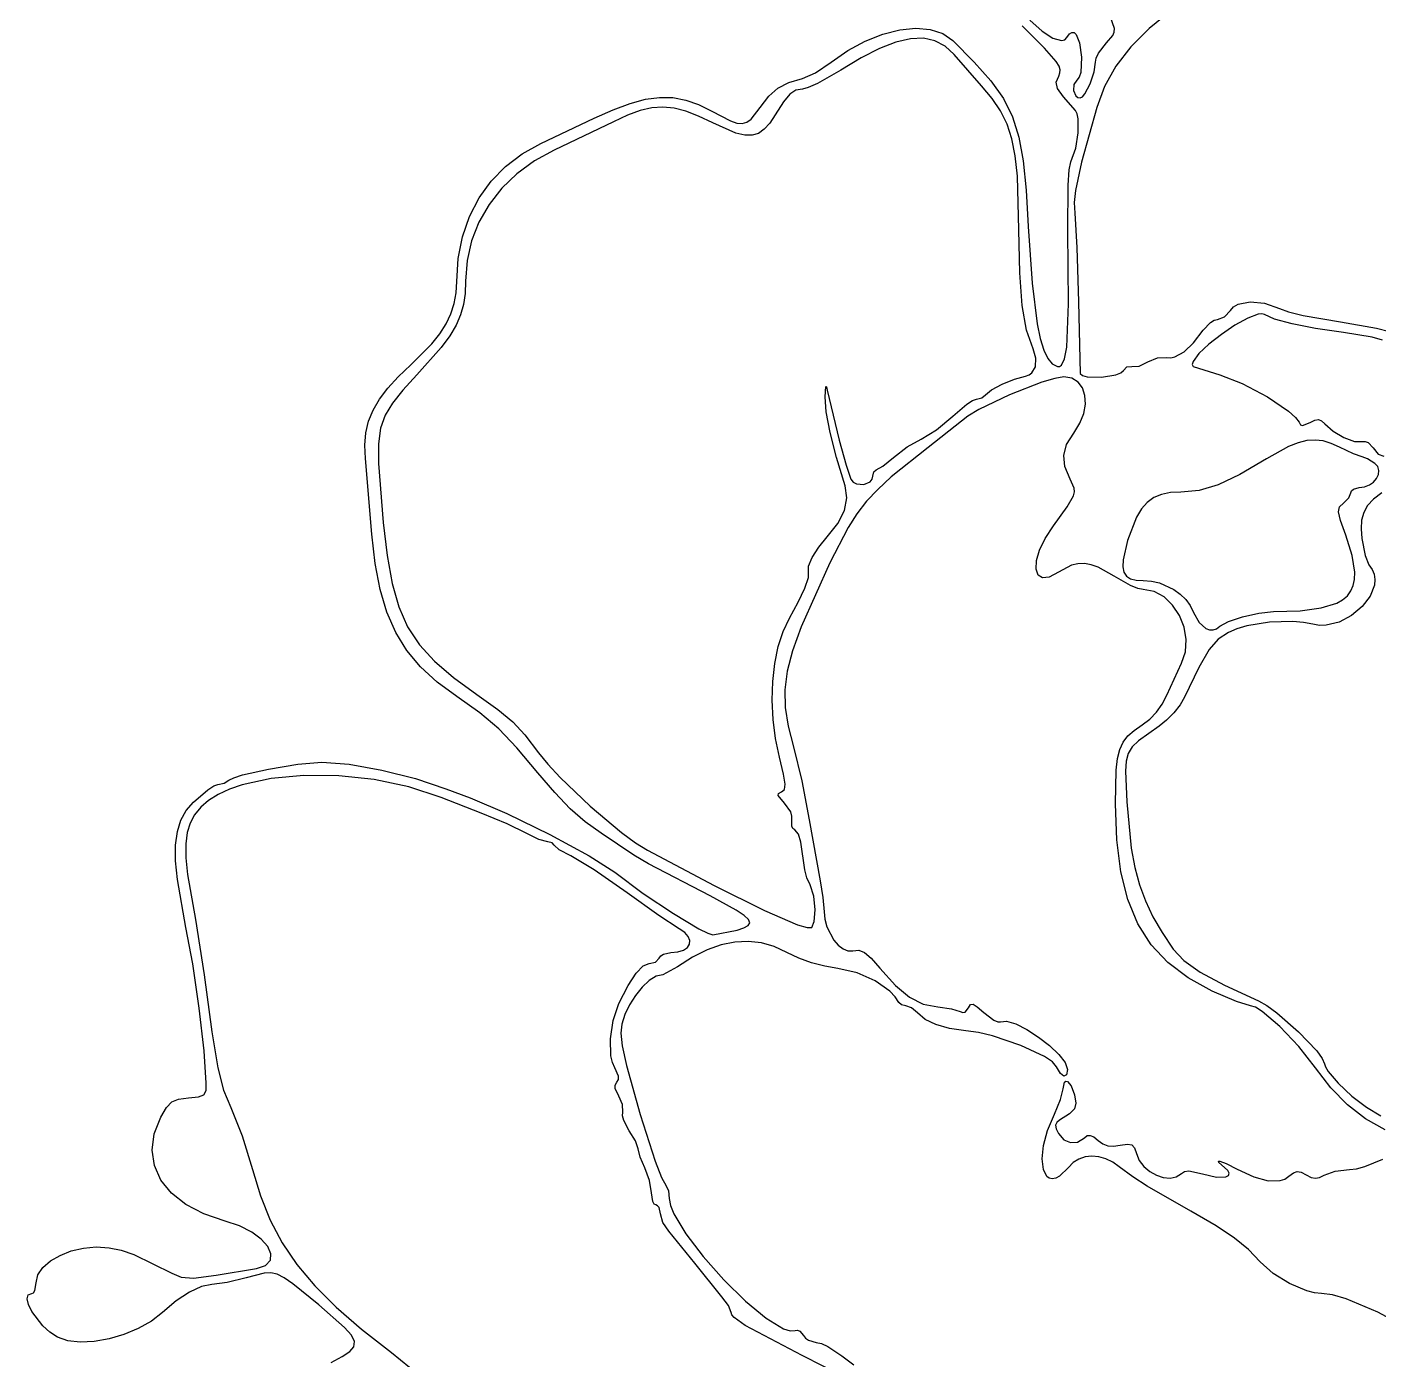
# Model space of a CAD drawing. Extents: x 56 to 1033, y 17 to 979.
# Drawn here: x 93.8 to 273.7, y 612.2 to 789.6 of the extents above; entities that cross this region are included whole.
import ezdxf

# ---------------------------------------------------------------- set-up
doc = ezdxf.new("R2010")
doc.units = 0

msp = doc.modelspace()

# ---------------------------------------------------------------- linework, layer by layer
at = {"layer": 'Layer 1'}
for p, q in [((245.938245, 791.612004), (243.1152, 789.377724)), ((227.252096, 790.491884), (228.881632, 789.022774)), ((238.486472, 789.38453), (237.989099, 790.901079)), ((205.33938, 787.701789), (207.658272, 788.618361)), ((207.658272, 788.618361), (209.91964, 789.190333)), ((211.364363, 788.007879), (209.42226, 787.560017)), ((209.91964, 789.190333), (212.0543, 789.405318)), ((213.090343, 788.065307), (211.364363, 788.007879)), ((212.0543, 789.405318), (213.993065, 789.250932)), ((214.618868, 787.734874), (213.090343, 788.065307)), ((213.993065, 789.250932), (215.66675, 788.714791)), ((215.66675, 788.714791), (217.00617, 787.78451)), ((229.182029, 786.77207), (226.23309, 789.72513)), ((228.881632, 789.022774), (230.323316, 788.073169)), ((230.323316, 788.073169), (231.462918, 787.757655)), ((231.883742, 787.873491), (232.18621, 788.19082)), ((232.18621, 788.19082), (232.511214, 788.645117)), ((232.511214, 788.645117), (232.827101, 788.854895)), ((232.827101, 788.854895), (233.126529, 788.830212)), ((233.126529, 788.830212), (233.40216, 788.581121)), ((233.40216, 788.581121), (233.852667, 787.449941)), ((237.42229, 787.47238), (238.275505, 788.431591)), ((238.275505, 788.431591), (238.465401, 788.873227)), ((238.465401, 788.873227), (238.486472, 789.38453)), ((243.1152, 789.377724), (240.69018, 786.951278)), ((200.80577, 784.88438), (203.032151, 786.453)), ((203.032151, 786.453), (205.33938, 787.701789)), ((207.245366, 786.719149), (204.815012, 785.482704)), ((209.42226, 787.560017), (207.245366, 786.719149)), ((215.968608, 787.019151), (214.618868, 787.734874)), ((217.15823, 785.92071), (215.968608, 787.019151)), ((217.00617, 787.78451), (219.841894, 784.91074)), ((230.756886, 784.972744), (229.182029, 786.77207)), ((231.462918, 787.757655), (231.883742, 787.873491)), ((233.852667, 787.449941), (234.1199, 785.5418)), ((236.359979, 786.085511), (237.42229, 787.47238)), ((240.69018, 786.951278), (238.700378, 784.365696)), ((198.729439, 783.48941), (200.80577, 784.88438)), ((204.815012, 785.482704), (202.11253, 783.84811)), ((220.829, 781.75223), (217.15823, 785.92071)), ((219.841894, 784.91074), (222.051783, 782.403415)), ((231.130381, 784.366173), (230.756886, 784.972744)), ((234.1199, 785.5418), (234.046142, 783.523085)), ((235.78732, 783.585442), (235.9633, 784.90859)), ((235.9633, 784.90859), (236.054508, 785.428743)), ((236.054508, 785.428743), (236.359979, 786.085511)), ((195.174883, 782.196667), (196.97674, 782.71817)), ((196.97674, 782.71817), (198.729439, 783.48941)), ((202.11253, 783.84811), (198.977946, 782.051412)), ((230.756771, 782.21657), (231.08159, 783.04896)), ((231.08159, 783.04896), (231.252194, 783.460104)), ((231.28197, 783.880568), (231.130381, 784.366173)), ((231.252194, 783.460104), (231.28197, 783.880568)), ((233.828106, 782.885723), (233.49189, 782.50859)), ((234.046142, 783.523085), (233.828106, 782.885723)), ((235.249061, 782.005596), (235.78732, 783.585442)), ((238.700378, 784.365696), (237.182987, 781.65401)), ((192.490054, 780.357934), (193.723535, 781.440202)), ((193.723535, 781.440202), (195.174883, 782.196667)), ((196.089542, 781.167162), (195.295817, 780.655664)), ((196.9813, 781.3041), (196.089542, 781.167162)), ((197.753196, 781.504842), (196.9813, 781.3041)), ((198.977946, 782.051412), (197.753196, 781.504842)), ((222.230574, 780.066583), (220.829, 781.75223)), ((222.051783, 782.403415), (223.722824, 780.04804)), ((230.910232, 781.4011), (230.756771, 782.21657)), ((231.704753, 780.26796), (230.910232, 781.4011)), ((233.079153, 781.918411), (233.056394, 781.123791)), ((233.056394, 781.123791), (233.365748, 780.42605)), ((233.49189, 782.50859), (233.079153, 781.918411)), ((234.564434, 780.681727), (235.249061, 782.005596)), ((237.182987, 781.65401), (236.1752, 778.84925)), ((171.799872, 778.569069), (174.061028, 779.412837)), ((174.061028, 779.412837), (176.101739, 779.959843)), ((176.101739, 779.959843), (177.977522, 780.213395)), ((177.977522, 780.213395), (179.743897, 780.1768)), ((179.743897, 780.1768), (181.45638, 779.853365)), ((181.45638, 779.853365), (183.170492, 779.246399)), ((183.170492, 779.246399), (184.94175, 778.35921)), ((191.3418, 778.85902), (192.490054, 780.357934)), ((194.43918, 779.618579), (193.35868, 777.90488)), ((195.295817, 780.655664), (194.43918, 779.618579)), ((223.34923, 778.407355), (222.230574, 780.066583)), ((223.722824, 780.04804), (224.942005, 777.63012)), ((233.30311, 778.48256), (231.704753, 780.26796)), ((233.365748, 780.42605), (233.626885, 780.207673)), ((233.626885, 780.207673), (233.94935, 780.12651)), ((233.94935, 780.12651), (234.234705, 780.275995)), ((234.234705, 780.275995), (234.564434, 780.681727)), ((162.1714, 774.05706), (169.26275, 777.42523)), ((169.26275, 777.42523), (171.799872, 778.569069)), ((173.716042, 777.830742), (171.82268, 776.96903)), ((175.399424, 778.442058), (173.716042, 777.830742)), ((176.94396, 778.802077), (175.399424, 778.442058)), ((178.420786, 778.909896), (176.94396, 778.802077)), ((179.901036, 778.764616), (178.420786, 778.909896)), ((181.455845, 778.365334), (179.901036, 778.764616)), ((183.156348, 777.711149), (181.455845, 778.365334)), ((185.07368, 776.80116), (183.156348, 777.711149)), ((184.94175, 778.35921), (187.387464, 777.094207)), ((189.585323, 776.901854), (190.146332, 777.309667)), ((190.146332, 777.309667), (191.3418, 778.85902)), ((193.35868, 777.90488), (192.627103, 776.786025)), ((224.214709, 776.659552), (223.34923, 778.407355)), ((224.942005, 777.63012), (225.796313, 774.935162)), ((233.54798, 778.025315), (233.30311, 778.48256)), ((233.69149, 777.336217), (233.54798, 778.025315)), ((233.694895, 775.498713), (233.69149, 777.336217)), ((236.1752, 778.84925), (234.13475, 771.58433)), ((171.82268, 776.96903), (163.9382, 773.19165)), ((188.139122, 775.458573), (185.07368, 776.80116)), ((187.387464, 777.094207), (188.261034, 776.79843)), ((189.305053, 775.176157), (188.139122, 775.458573)), ((188.261034, 776.79843), (188.975272, 776.732877)), ((188.975272, 776.732877), (189.585323, 776.901854)), ((191.13982, 775.420582), (190.28952, 775.161392)), ((191.903248, 775.960026), (191.13982, 775.420582)), ((192.627103, 776.786025), (191.903248, 775.960026)), ((224.856751, 774.70818), (224.214709, 776.659552)), ((233.354252, 773.442557), (233.694895, 775.498713)), ((159.66761, 772.696896), (162.1714, 774.05706)), ((190.28952, 775.161392), (189.305053, 775.176157)), ((225.305097, 772.438246), (224.856751, 774.70818)), ((225.796313, 774.935162), (226.372734, 771.74867)), ((157.45246, 771.025738), (159.66761, 772.696896)), ((163.9382, 773.19165), (161.3142, 771.753045)), ((225.589487, 769.734755), (225.305097, 772.438246)), ((232.71049, 771.64026), (233.354252, 773.442557)), ((155.539572, 769.065915), (157.45246, 771.025738)), ((158.985516, 770.052563), (156.96896, 768.115105)), ((161.3142, 771.753045), (158.985516, 770.052563)), ((226.372734, 771.74867), (226.758258, 767.856151)), ((232.350012, 768.510209), (232.49773, 770.576293)), ((232.49773, 770.576293), (232.71049, 771.64026)), ((234.13475, 771.58433), (233.298979, 767.834356)), ((153.942567, 766.839753), (155.539572, 769.065915)), ((225.78536, 762.56713), (225.589487, 769.734755)), ((232.30083, 762.50951), (232.350012, 768.510209)), ((152.675067, 764.369579), (153.942567, 766.839753)), ((156.96896, 768.115105), (155.281348, 765.96557)), ((226.758258, 767.856151), (227.03987, 763.04311)), ((233.298979, 767.834356), (233.160577, 766.22207)), ((155.281348, 765.96557), (153.939491, 763.628857)), ((233.160577, 766.22207), (233.21191, 764.80988)), ((233.21191, 764.80988), (233.47708, 760.255557)), ((151.750691, 761.67772), (152.675067, 764.369579)), ((153.939491, 763.628857), (152.960205, 761.129867)), ((227.03987, 763.04311), (227.534502, 755.487341)), ((151.183062, 758.786505), (151.750691, 761.67772)), ((152.960205, 761.129867), (152.360304, 758.493498)), ((225.892404, 756.887964), (225.78536, 762.56713)), ((232.40291, 752.735427), (232.30083, 762.50951)), ((233.47708, 760.255557), (233.69554, 753.02828)), ((150.9858, 755.71826), (151.183062, 758.786505)), ((152.360304, 758.493498), (152.1566, 755.74465)), ((150.899603, 754.225532), (150.9858, 755.71826)), ((152.1566, 755.74465), (152.093777, 754.135648)), ((226.223032, 752.518262), (225.892404, 756.887964)), ((150.641192, 752.802114), (150.899603, 754.225532)), ((152.093777, 754.135648), (151.883448, 752.667667)), ((227.534502, 755.487341), (228.203105, 750.082085)), ((150.199784, 751.428445), (150.641192, 752.802114)), ((151.883448, 752.667667), (151.492825, 751.277546)), ((226.805057, 749.22447), (226.223032, 752.518262)), ((232.147229, 746.995926), (232.40291, 752.735427)), ((233.69554, 753.02828), (233.95962, 743.4557)), ((253.93057, 751.85012), (254.363424, 752.332637)), ((254.363424, 752.332637), (254.961892, 752.688477)), ((254.961892, 752.688477), (256.543129, 753.015771)), ((256.543129, 753.015771), (258.449196, 752.823303)), ((258.449196, 752.823303), (260.45501, 752.10237)), ((260.45501, 752.10237), (261.669683, 751.67799)), ((149.5646, 750.084963), (150.199784, 751.428445)), ((151.492825, 751.277546), (150.889117, 749.902125)), ((250.30975, 749.22568), (251.263574, 750.247114)), ((251.263574, 750.247114), (251.775188, 750.557839)), ((251.775188, 750.557839), (252.22609, 750.67196)), ((252.22609, 750.67196), (253.126379, 751.018044)), ((253.126379, 751.018044), (253.93057, 751.85012)), ((256.23785, 750.83009), (254.541646, 749.885241)), ((257.624079, 751.358409), (256.23785, 750.83009)), ((258.133583, 751.417439), (257.624079, 751.358409)), ((258.48475, 751.31362), (258.133583, 751.417439)), ((259.821903, 750.713385), (258.48475, 751.31362)), ((262.138385, 750.089222), (259.821903, 750.713385)), ((261.669683, 751.67799), (263.604904, 751.207014)), ((263.604904, 751.207014), (268.57168, 750.35464)), ((268.57168, 750.35464), (273.36095, 749.514847)), ((147.669781, 747.410309), (148.724859, 748.752105)), ((148.724859, 748.752105), (149.5646, 750.084963)), ((150.039537, 748.478245), (148.911293, 746.942746)), ((150.889117, 749.902125), (150.039537, 748.478245)), ((227.66629, 746.77303), (226.805057, 749.22447)), ((228.203105, 750.082085), (228.615695, 748.11111)), ((249.035641, 747.542002), (250.30975, 749.22568)), ((252.75105, 748.680437), (251.081645, 747.372257)), ((254.541646, 749.885241), (252.75105, 748.680437)), ((265.257, 749.481302), (262.138385, 750.089222)), ((269.00055, 748.92979), (265.257, 749.481302)), ((272.807089, 748.306102), (269.00055, 748.92979)), ((273.36095, 749.514847), (275.104052, 749.05749)), ((144.87049, 744.62166), (147.669781, 747.410309)), ((148.911293, 746.942746), (145.68766, 743.28425)), ((228.059055, 745.496247), (227.66629, 746.77303)), ((228.615695, 748.11111), (229.087437, 746.588016)), ((231.859187, 745.416108), (232.147229, 746.995926)), ((247.762334, 746.345696), (249.035641, 747.542002)), ((251.081645, 747.372257), (249.749013, 746.117276)), ((274.174113, 747.910827), (272.807089, 748.306102)), ((228.00068, 744.379042), (228.059055, 745.496247)), ((229.087437, 746.588016), (229.623552, 745.482888)), ((229.623552, 745.482888), (230.22926, 744.76581)), ((231.450455, 744.577293), (231.859187, 745.416108)), ((241.790642, 744.448372), (242.95571, 745.00719)), ((242.95571, 745.00719), (244.242795, 745.566921)), ((244.242795, 745.566921), (245.49241, 745.62047)), ((245.49241, 745.62047), (246.003876, 745.577317)), ((246.003876, 745.577317), (246.5584, 745.68808)), ((246.5584, 745.68808), (247.762334, 746.345696)), ((248.968737, 745.072071), (248.853102, 744.677065)), ((249.749013, 746.117276), (248.968737, 745.072071)), ((141.791637, 741.535079), (143.181356, 743.041012)), ((143.181356, 743.041012), (144.87049, 744.62166)), ((145.68766, 743.28425), (143.812632, 741.254419)), ((225.21486, 742.723313), (226.6686, 743.12786)), ((226.6686, 743.12786), (227.142748, 743.278339)), ((227.142748, 743.278339), (227.525688, 743.54754)), ((227.525688, 743.54754), (228.00068, 744.379042)), ((230.22926, 744.76581), (230.910618, 744.390265)), ((231.78411, 743.01447), (230.575875, 742.824673)), ((230.910618, 744.390265), (231.197576, 744.407881)), ((231.197576, 744.407881), (231.450455, 744.577293)), ((232.850616, 742.833563), (231.78411, 743.01447)), ((233.95962, 743.4557), (234.236114, 743.191728)), ((234.236114, 743.191728), (234.873206, 743.034151)), ((234.873206, 743.034151), (236.760166, 743.005139)), ((236.760166, 743.005139), (238.682453, 743.302569)), ((238.682453, 743.302569), (239.363704, 743.553047)), ((239.363704, 743.553047), (239.70202, 743.86035)), ((239.70202, 743.86035), (240.168609, 744.367091)), ((240.168609, 744.367091), (240.83439, 744.39687)), ((240.83439, 744.39687), (241.790642, 744.448372)), ((248.853102, 744.677065), (248.9564, 744.39322)), ((248.9564, 744.39322), (252.5393, 743.29786)), ((252.5393, 743.29786), (255.518376, 742.148554)), ((140.684869, 740.069991), (141.791637, 741.535079)), ((143.812632, 741.254419), (142.412866, 739.540588)), ((199.98634, 740.36297), (200.087325, 741.726886)), ((200.087325, 741.726886), (200.177022, 741.720315)), ((200.177022, 741.720315), (200.28998, 741.24662)), ((200.28998, 741.24662), (201.858601, 734.602279)), ((221.36388, 740.64173), (222.144988, 741.28458)), ((222.144988, 741.28458), (223.567819, 742.043664)), ((223.567819, 742.043664), (225.21486, 742.723313)), ((228.838174, 742.31106), (224.54867, 740.647041)), ((230.575875, 742.824673), (228.838174, 742.31106)), ((233.678094, 742.327506), (232.850616, 742.833563)), ((234.256955, 741.5513), (233.678094, 742.327506)), ((234.577614, 740.559942), (234.256955, 741.5513)), ((255.518376, 742.148554), (258.858445, 740.359209)), ((139.84459, 738.611877), (140.684869, 740.069991)), ((142.412866, 739.540588), (141.438373, 737.924529)), ((200.148332, 738.36364), (199.98634, 740.36297)), ((218.849434, 739.402586), (219.618526, 739.889566)), ((219.618526, 739.889566), (220.13771, 740.06842)), ((220.13771, 740.06842), (220.857531, 740.236837)), ((224.54867, 740.647041), (220.464186, 738.691732)), ((220.857531, 740.236837), (221.36388, 740.64173)), ((234.630483, 739.408433), (234.577614, 740.559942)), ((258.858445, 740.359209), (261.670717, 738.462341)), ((139.254336, 737.126868), (139.84459, 738.611877)), ((141.438373, 737.924529), (140.839165, 736.18801)), ((200.673866, 735.623236), (200.148332, 738.36364)), ((214.804947, 735.971207), (216.97642, 737.80175)), ((216.97642, 737.80175), (218.849434, 739.402586)), ((218.98276, 737.814005), (218.13331, 737.11445)), ((220.464186, 738.691732), (218.98276, 737.814005)), ((233.894503, 736.844953), (234.405975, 738.15177)), ((234.405975, 738.15177), (234.630483, 739.408433)), ((261.670717, 738.462341), (262.601181, 737.639999)), ((262.601181, 737.639999), (263.0664, 736.99047)), ((138.897646, 735.581093), (139.254336, 737.126868)), ((140.839165, 736.18801), (140.565255, 734.112803)), ((212.79918, 734.7531), (214.804947, 735.971207)), ((218.13331, 737.11445), (213.71518, 733.61716)), ((233.08648, 735.54298), (233.894503, 736.844953)), ((263.0664, 736.99047), (263.253721, 736.654669)), ((263.253721, 736.654669), (263.527983, 736.536827)), ((263.527983, 736.536827), (264.54287, 736.94927)), ((264.54287, 736.94927), (265.175115, 737.265669)), ((265.175115, 737.265669), (265.657573, 737.345184)), ((265.657573, 737.345184), (266.069818, 737.180211)), ((266.069818, 737.180211), (266.49143, 736.76315)), ((266.49143, 736.76315), (267.603362, 735.785494)), ((138.758054, 733.94068), (138.897646, 735.581093)), ((140.565255, 734.112803), (140.566654, 731.480677)), ((201.529245, 732.289974), (200.673866, 735.623236)), ((201.858601, 734.602279), (202.798211, 731.257448)), ((210.930754, 733.712062), (212.79918, 734.7531)), ((232.142243, 734.00803), (233.08648, 735.54298)), ((262.942766, 734.261061), (261.681306, 733.768116)), ((264.109046, 734.543722), (262.942766, 734.261061)), ((265.212276, 734.6212), (264.109046, 734.543722)), ((266.284586, 734.498593), (265.212276, 734.6212)), ((267.358107, 734.181), (266.284586, 734.498593)), ((268.46497, 733.67352), (267.358107, 734.181)), ((267.603362, 735.785494), (269.048681, 734.953015)), ((269.048681, 734.953015), (270.464692, 734.436684)), ((270.464692, 734.436684), (271.4887, 734.40747)), ((271.4887, 734.40747), (271.856689, 734.438882)), ((271.856689, 734.438882), (272.250686, 734.290909)), ((272.250686, 734.290909), (272.92895, 733.56648)), ((138.8191, 732.17176), (138.758054, 733.94068)), ((202.68077, 728.51207), (201.529245, 732.289974)), ((207.668354, 731.131935), (209.08953, 732.30717)), ((213.71518, 733.61716), (208.797117, 729.708452)), ((209.08953, 732.30717), (210.930754, 733.712062)), ((231.752876, 732.576194), (232.142243, 734.00803)), ((231.906151, 731.096768), (231.752876, 732.576194)), ((261.681306, 733.768116), (258.74432, 732.13098)), ((270.326816, 732.773927), (268.46497, 733.67352)), ((271.44527, 732.38999), (270.326816, 732.773927)), ((272.193441, 732.126595), (271.44527, 732.38999)), ((272.92895, 733.56648), (273.590127, 732.750566)), ((273.590127, 732.750566), (274.362257, 732.45511)), ((139.67605, 722.10196), (138.8191, 732.17176)), ((140.566654, 731.480677), (141.19543, 723.67275)), ((202.798211, 731.257448), (203.44184, 729.39922)), ((206.486497, 730.40375), (206.80985, 730.64313)), ((206.80985, 730.64313), (207.668354, 731.131935)), ((232.58984, 729.41905), (231.906151, 731.096768)), ((258.74432, 732.13098), (255.202846, 730.022018)), ((273.16503, 731.51736), (272.193441, 732.126595)), ((273.545806, 731.084664), (273.16503, 731.51736)), ((273.690798, 730.580756), (273.545806, 731.084664)), ((273.625901, 730.045368), (273.690798, 730.580756)), ((203.44184, 729.39922), (203.747379, 729.028418)), ((203.747379, 729.028418), (204.16177, 728.792475)), ((204.16177, 728.792475), (205.132684, 728.697977)), ((205.132684, 728.697977), (205.985725, 729.061352)), ((205.985725, 729.061352), (206.252777, 729.397748)), ((206.252777, 729.397748), (206.35204, 729.82822)), ((206.35204, 729.82822), (206.486497, 730.40375)), ((208.797117, 729.708452), (206.997879, 728.063118)), ((233.118865, 728.236692), (232.58984, 729.41905)), ((252.31299, 728.655444), (249.783824, 727.91832)), ((255.202846, 730.022018), (252.31299, 728.655444)), ((271.785338, 728.38362), (272.430834, 728.647624)), ((272.430834, 728.647624), (272.970024, 729.039071)), ((272.970024, 729.039071), (273.377011, 729.518229)), ((273.377011, 729.518229), (273.625901, 730.045368)), ((202.57786, 725.265987), (202.9061, 726.927732)), ((202.9061, 726.927732), (202.68077, 728.51207)), ((206.997879, 728.063118), (205.506235, 726.468677)), ((232.228377, 725.725494), (233.067525, 727.200499)), ((233.067525, 727.200499), (233.178706, 727.736886)), ((233.178706, 727.736886), (233.118865, 728.236692)), ((243.742249, 726.96372), (242.861817, 726.331679)), ((244.762669, 727.386782), (243.742249, 726.96372)), ((245.948313, 727.6238), (244.762669, 727.386782)), ((247.32442, 727.69771), (245.948313, 727.6238)), ((249.783824, 727.91832), (247.32442, 727.69771)), ((268.98195, 726.21961), (269.681575, 726.928417)), ((269.681575, 726.928417), (269.97257, 727.61537)), ((269.97257, 727.61537), (270.05833, 727.876074)), ((270.05833, 727.876074), (270.291836, 728.089564)), ((270.291836, 728.089564), (271.05943, 728.28679)), ((271.05943, 728.28679), (271.785338, 728.38362)), ((274.075947, 727.604655), (272.983832, 726.753803)), ((201.699075, 723.535337), (202.57786, 725.265987)), ((205.506235, 726.468677), (204.222984, 724.808791)), ((230.39398, 723.2267), (232.228377, 725.725494)), ((242.096137, 725.467724), (241.41997, 724.348921)), ((242.861817, 726.331679), (242.096137, 725.467724)), ((268.335674, 725.071572), (268.471327, 725.732444)), ((268.596791, 723.92247), (268.335674, 725.071572)), ((268.471327, 725.732444), (268.98195, 726.21961)), ((272.19265, 725.892303), (271.671835, 724.978802)), ((272.983832, 726.753803), (272.19265, 725.892303)), ((141.19543, 723.67275), (141.705592, 719.258856)), ((200.27277, 721.74428), (201.699075, 723.535337)), ((204.222984, 724.808791), (203.048926, 722.96712)), ((229.287951, 721.540877), (230.39398, 723.2267)), ((241.41997, 724.348921), (240.23523, 721.25503)), ((269.27648, 721.97061), (268.596791, 723.92247)), ((271.390823, 723.971949), (271.31905, 722.830392)), ((271.671835, 724.978802), (271.390823, 723.971949)), ((140.126537, 718.184678), (139.67605, 722.10196)), ((199.153477, 720.3742), (200.27277, 721.74428)), ((203.048926, 722.96712), (200.63158, 718.27306)), ((228.536691, 719.967004), (229.287951, 721.540877)), ((270.128109, 719.247221), (269.27648, 721.97061)), ((271.31905, 722.830392), (271.42595, 721.51278)), ((271.42595, 721.51278), (271.861009, 719.268223)), ((198.294227, 719.000001), (199.153477, 720.3742)), ((228.13237, 718.579776), (228.536691, 719.967004)), ((240.23523, 721.25503), (239.643757, 718.701095)), ((140.786521, 714.740711), (140.126537, 718.184678)), ((141.705592, 719.258856), (142.368276, 715.557609)), ((200.63158, 718.27306), (196.815898, 709.782105)), ((197.808452, 717.835745), (198.294227, 719.000001)), ((197.80958, 717.09549), (197.808452, 717.835745)), ((228.067156, 717.453889), (228.13237, 718.579776)), ((232.768039, 717.970062), (231.04074, 717.05764)), ((233.625997, 718.166455), (232.768039, 717.970062)), ((234.500084, 718.188155), (233.625997, 718.166455)), ((235.405243, 718.034051), (234.500084, 718.188155)), ((236.356417, 717.703033), (235.405243, 718.034051)), ((239.643757, 718.701095), (239.609408, 717.774372)), ((270.475751, 717.025851), (270.128109, 719.247221)), ((271.861009, 719.268223), (272.36476, 718.00777)), ((272.36476, 718.00777), (272.819164, 717.411391)), ((197.292132, 714.906355), (197.781135, 716.328543)), ((197.781135, 716.328543), (197.80958, 717.09549)), ((228.333218, 716.664036), (228.067156, 717.453889)), ((228.922723, 716.284914), (228.333218, 716.664036)), ((229.827841, 716.391217), (228.922723, 716.284914)), ((231.04074, 717.05764), (229.827841, 716.391217)), ((238.45658, 716.50581), (236.356417, 717.703033)), ((240.655752, 715.25769), (238.45658, 716.50581)), ((239.609408, 717.774372), (239.758862, 717.056907)), ((239.758862, 717.056907), (240.099279, 716.530524)), ((240.099279, 716.530524), (240.637817, 716.177042)), ((240.637817, 716.177042), (241.381634, 715.978283)), ((270.278079, 715.262729), (270.447662, 716.089745)), ((270.447662, 716.089745), (270.475751, 717.025851)), ((272.819164, 717.411391), (273.082187, 716.756385)), ((273.082187, 716.756385), (273.168522, 716.058269)), ((273.168522, 716.058269), (273.092859, 715.332558)), ((141.688773, 711.707472), (140.786521, 714.740711)), ((142.368276, 715.557609), (143.256729, 712.434327)), ((196.426086, 713.032074), (197.292132, 714.906355)), ((241.624451, 714.878014), (240.655752, 715.25769)), ((241.381634, 715.978283), (242.33789, 715.91607)), ((242.33615, 714.73857), (241.624451, 714.878014)), ((243.792447, 714.474266), (242.33615, 714.73857)), ((242.33789, 715.91607), (243.427515, 715.83626)), ((243.427515, 715.83626), (244.482514, 715.604751)), ((245.112378, 713.74469), (243.792447, 714.474266)), ((244.482514, 715.604751), (246.413271, 714.73416)), ((246.413271, 714.73416), (247.251349, 714.118841)), ((269.49377, 713.914082), (269.961837, 714.539332)), ((269.961837, 714.539332), (270.278079, 715.262729)), ((273.092859, 715.332558), (272.514303, 713.860422)), ((143.256729, 712.434327), (144.4442, 709.754325)), ((195.26651, 710.90885), (196.426086, 713.032074)), ((246.246802, 712.644848), (245.112378, 713.74469)), ((247.146579, 711.269742), (246.246802, 712.644848)), ((247.251349, 714.118841), (247.97944, 713.399349)), ((247.97944, 713.399349), (248.578704, 712.587565)), ((248.578704, 712.587565), (249.0303, 711.69537)), ((265.999934, 712.285128), (268.081497, 712.936139)), ((268.081497, 712.936139), (268.868712, 713.381509)), ((268.868712, 713.381509), (269.49377, 713.914082)), ((271.464046, 712.464111), (270.059618, 711.267761)), ((272.514303, 713.860422), (271.464046, 712.464111)), ((142.866064, 709.022379), (141.688773, 711.707472)), ((194.425934, 709.165023), (195.26651, 710.90885)), ((247.762568, 709.71438), (247.146579, 711.269742)), ((249.0303, 711.69537), (249.779884, 710.351538)), ((253.65706, 710.493614), (255.54524, 711.121362)), ((255.54524, 711.121362), (257.703585, 711.595619)), ((257.703585, 711.595619), (259.66364, 711.78881)), ((259.66364, 711.78881), (263.207757, 711.917275)), ((263.207757, 711.917275), (265.999934, 712.285128)), ((270.059618, 711.267761), (268.418545, 710.395504)), ((144.351166, 706.622845), (142.866064, 709.022379)), ((144.4442, 709.754325), (146.003937, 707.38292)), ((193.76944, 707.146729), (194.425934, 709.165023)), ((196.815898, 709.782105), (195.649777, 706.589729)), ((248.04563, 708.073763), (247.762568, 709.71438)), ((249.779884, 710.351538), (250.678719, 709.557299)), ((250.678719, 709.557299), (251.151554, 709.383645)), ((251.151554, 709.383645), (251.622642, 709.368233)), ((251.622642, 709.368233), (252.07896, 709.518009)), ((252.07896, 709.518009), (252.50749, 709.83992)), ((253.66658, 709.01633), (252.308466, 708.13598)), ((252.50749, 709.83992), (252.5075, 709.83995)), ((252.5075, 709.83995), (253.65706, 710.493614)), ((254.797677, 709.498928), (253.66658, 709.01633)), ((256.13128, 709.895294), (254.797677, 709.498928)), ((259.156795, 710.404845), (256.13128, 709.895294)), ((262.244702, 710.496009), (259.156795, 710.404845)), ((263.656296, 710.369391), (262.244702, 710.496009)), ((264.89658, 710.11981), (263.656296, 710.369391)), ((265.770321, 709.966339), (264.89658, 710.11981)), ((266.658357, 709.971476), (265.770321, 709.966339)), ((268.418545, 710.395504), (266.658357, 709.971476)), ((146.003937, 707.38292), (148.009189, 705.185428)), ((193.301104, 704.91016), (193.76944, 707.146729)), ((247.946624, 706.442899), (248.04563, 708.073763)), ((252.308466, 708.13598), (251.124085, 706.763809)), ((146.17685, 704.446287), (144.351166, 706.622845)), ((195.649777, 706.589729), (194.929645, 703.854997)), ((247.41641, 704.91679), (247.946624, 706.442899)), ((251.124085, 706.763809), (249.751012, 704.365486)), ((148.375887, 702.43012), (146.17685, 704.446287)), ((148.009189, 705.185428), (150.533204, 703.027166)), ((193.025007, 702.51151), (193.301104, 704.91016)), ((194.929645, 703.854997), (194.619135, 701.394592)), ((245.46867, 700.67925), (247.41641, 704.91679)), ((249.751012, 704.365486), (247.82682, 700.40668)), ((150.98105, 700.51176), (148.375887, 702.43012)), ((150.533204, 703.027166), (153.64923, 700.77345)), ((192.945228, 700.006971), (193.025007, 702.51151)), ((154.050245, 698.332995), (150.98105, 700.51176)), ((153.64923, 700.77345), (156.466653, 698.783184)), ((193.065844, 697.452736), (192.945228, 700.006971)), ((194.619135, 701.394592), (194.68188, 699.025196)), ((244.865056, 699.476869), (245.46867, 700.67925)), ((247.82682, 700.40668), (247.231549, 699.406749)), ((156.569559, 696.19957), (154.050245, 698.332995)), ((156.466653, 698.783184), (158.427289, 697.154287)), ((194.68188, 699.025196), (195.081511, 696.563491)), ((243.215444, 697.480258), (244.110465, 698.406281)), ((244.110465, 698.406281), (244.865056, 699.476869)), ((246.397642, 698.35151), (245.4357, 697.366598)), ((247.231549, 699.406749), (246.397642, 698.35151)), ((158.427289, 697.154287), (160.047925, 695.398329)), ((193.390935, 694.904998), (193.065844, 697.452736)), ((195.081511, 696.563491), (195.78166, 693.82616)), ((241.116072, 695.981734), (242.19054, 696.71157)), ((244.45632, 696.57765), (241.67998, 694.595453)), ((242.19054, 696.71157), (243.215444, 697.480258)), ((245.4357, 697.366598), (244.45632, 696.57765)), ((158.993943, 693.683615), (156.569559, 696.19957)), ((160.047925, 695.398329), (161.84535, 693.02688)), ((193.92458, 692.41995), (193.390935, 694.904998)), ((239.198994, 693.469396), (239.648924, 694.444842)), ((239.648924, 694.444842), (240.278409, 695.254223)), ((240.278409, 695.254223), (241.116072, 695.981734)), ((241.67998, 694.595453), (240.851701, 693.785941)), ((161.77835, 690.35726), (158.993943, 693.683615)), ((161.84535, 693.02688), (163.086099, 691.489867)), ((195.78166, 693.82616), (196.878469, 689.269976)), ((238.899993, 692.243691), (239.198994, 693.469396)), ((240.324504, 692.928615), (240.044253, 691.896818)), ((240.851701, 693.785941), (240.324504, 692.928615)), ((122.487617, 690.065494), (125.943846, 690.854768)), ((125.943846, 690.854768), (129.848742, 691.498259)), ((129.848742, 691.498259), (133.01178, 691.76425)), ((133.01178, 691.76425), (136.659768, 691.481225)), ((136.659768, 691.481225), (141.011336, 690.714978)), ((163.086099, 691.489867), (164.722409, 689.721758)), ((194.476101, 690.192032), (193.92458, 692.41995)), ((238.723297, 690.683532), (238.899993, 692.243691)), ((240.044253, 691.896818), (239.956814, 690.563895)), ((120.007116, 688.969834), (120.67058, 689.36216)), ((120.67058, 689.36216), (121.299792, 689.688602)), ((121.299792, 689.688602), (122.487617, 690.065494)), ((126.280801, 689.582922), (122.410804, 688.742755)), ((130.63507, 689.98487), (126.280801, 689.582922)), ((135.274677, 689.940686), (130.63507, 689.98487)), ((140.000686, 689.442458), (135.274677, 689.940686)), ((144.614162, 688.482273), (140.000686, 689.442458)), ((141.011336, 690.714978), (145.486701, 689.589746)), ((145.486701, 689.589746), (149.50608, 688.22977)), ((164.012372, 687.712065), (161.77835, 690.35726)), ((164.722409, 689.721758), (168.7189, 685.905816)), ((194.694365, 688.849062), (194.476101, 690.192032)), ((196.878469, 689.269976), (197.86229, 684.1063)), ((238.62232, 686.22307), (238.723297, 690.683532)), ((239.956814, 690.563895), (240.14383, 686.48805)), ((115.92846, 686.44536), (117.860831, 688.089298)), ((117.860831, 688.089298), (118.657402, 688.595992)), ((119.224016, 687.47228), (117.948992, 686.67815)), ((118.657402, 688.595992), (119.19786, 688.78993)), ((119.19786, 688.78993), (120.007116, 688.969834)), ((120.719576, 688.160811), (119.224016, 687.47228)), ((122.410804, 688.742755), (120.719576, 688.160811)), ((148.91617, 687.05222), (144.614162, 688.482273)), ((149.50608, 688.22977), (152.74603, 687.00166)), ((166.069499, 685.577499), (164.012372, 687.712065)), ((193.748599, 687.32388), (193.81624, 687.605968)), ((194.59009, 686.31725), (193.748599, 687.32388)), ((193.81624, 687.605968), (194.18834, 687.81961)), ((194.18834, 687.81961), (194.593677, 688.141451)), ((194.593677, 688.141451), (194.694365, 688.849062)), ((114.976888, 685.323847), (115.92846, 686.44536)), ((116.91937, 685.77941), (116.095465, 684.770398)), ((117.948992, 686.67815), (116.91937, 685.77941)), ((154.2179, 685.00021), (148.91617, 687.05222)), ((152.74603, 687.00166), (157.658589, 684.926561)), ((168.084871, 683.824561), (166.069499, 685.577499)), ((168.7189, 685.905816), (172.909191, 682.406181)), ((195.415811, 685.17022), (194.59009, 686.31725)), ((238.803961, 681.415471), (238.62232, 686.22307)), ((240.14383, 686.48805), (240.743183, 680.317465)), ((113.800049, 682.525244), (114.268467, 684.034971)), ((114.268467, 684.034971), (114.976888, 685.323847)), ((115.489083, 683.66862), (115.096655, 682.39804)), ((116.095465, 684.770398), (115.489083, 683.66862)), ((157.702448, 683.557833), (154.2179, 685.00021)), ((157.658589, 684.926561), (163.385944, 682.140215)), ((170.19363, 682.32425), (168.084871, 683.824561)), ((195.587165, 684.585605), (195.415811, 685.17022)), ((195.565477, 683.235332), (195.56699, 684.06399)), ((195.56699, 684.06399), (195.587165, 684.585605)), ((197.86229, 684.1063), (199.31874, 675.99798)), ((113.568482, 680.741174), (113.800049, 682.525244)), ((115.096655, 682.39804), (114.914615, 680.88262)), ((160.28965, 682.29526), (157.702448, 683.557833)), ((161.915231, 681.493983), (160.28965, 682.29526)), ((163.385944, 682.140215), (168.613166, 679.316076)), ((174.54201, 679.40642), (170.19363, 682.32425)), ((172.909191, 682.406181), (174.787751, 681.033456)), ((195.719048, 682.931919), (195.565477, 683.235332)), ((195.95839, 682.75949), (195.719048, 682.931919)), ((196.477414, 682.182689), (195.95839, 682.75949)), ((196.77908, 681.11124), (196.477414, 682.182689)), ((113.570617, 678.629271), (113.568482, 680.741174)), ((114.914615, 680.88262), (114.939395, 679.046324)), ((163.08779, 681.16072), (161.915231, 681.493983)), ((163.688058, 681.028499), (163.08779, 681.16072)), ((163.93773, 680.7106), (163.688058, 681.028499)), ((164.590923, 680.109721), (163.93773, 680.7106)), ((166.16135, 679.29714), (164.590923, 680.109721)), ((174.787751, 681.033456), (176.36765, 680.04998)), ((176.36765, 680.04998), (185.238889, 675.3456)), ((197.279358, 677.437261), (196.77908, 681.11124)), ((239.346903, 677.184021), (238.803961, 681.415471)), ((240.743183, 680.317465), (241.211813, 677.765681)), ((113.803301, 676.136044), (113.570617, 678.629271)), ((114.939395, 679.046324), (115.167427, 676.813115)), ((169.284894, 677.45766), (166.16135, 679.29714)), ((168.613166, 679.316076), (172.02533, 677.1276)), ((176.495089, 678.247086), (174.54201, 679.40642)), ((184.68561, 673.96563), (176.495089, 678.247086)), ((115.167427, 676.813115), (116.21898, 670.85181)), ((173.67215, 674.38788), (169.284894, 677.45766)), ((172.02533, 677.1276), (175.804317, 674.314695)), ((197.584816, 676.361728), (197.279358, 677.437261)), ((240.274954, 673.482772), (239.346903, 677.184021)), ((241.211813, 677.765681), (241.829325, 675.454833)), ((114.94772, 669.79166), (113.803301, 676.136044)), ((185.238889, 675.3456), (191.937088, 672.018711)), ((198.00021, 675.45544), (197.584816, 676.361728)), ((198.490201, 673.939911), (198.00021, 675.45544)), ((199.31874, 675.99798), (199.710007, 673.750469)), ((241.829325, 675.454833), (242.622906, 673.298868)), ((177.882071, 671.353989), (173.67215, 674.38788)), ((175.804317, 674.314695), (179.820087, 671.6167)), ((188.179895, 672.057484), (184.68561, 673.96563)), ((198.694, 672.103), (198.490201, 673.939911)), ((199.710007, 673.750469), (199.87404, 671.87441)), ((241.611917, 670.26578), (240.274954, 673.482772)), ((242.622906, 673.298868), (243.61974, 671.211734)), ((180.57928, 669.60085), (177.882071, 671.353989)), ((179.820087, 671.6167), (183.200605, 669.590592)), ((189.216717, 671.373942), (188.179895, 672.057484)), ((189.812676, 670.829409), (189.216717, 671.373942)), ((191.937088, 672.018711), (196.321142, 670.135657)), ((198.563585, 670.563426), (198.69404, 672.10298)), ((198.69404, 672.10298), (198.694, 672.103)), ((199.87404, 671.87441), (199.970544, 670.857987)), ((243.61974, 671.211734), (244.847013, 669.107379)), ((115.838053, 664.923041), (114.94772, 669.79166)), ((116.21898, 670.85181), (117.38437, 663.48832)), ((181.320667, 669.114375), (180.57928, 669.60085)), ((183.200605, 669.590592), (184.380131, 669.003552)), ((185.07383, 668.79335), (188.27816, 669.42118)), ((188.27816, 669.42118), (189.200515, 669.71977)), ((189.200515, 669.71977), (189.780061, 670.033332)), ((189.780061, 670.033332), (189.992286, 670.392875)), ((189.992286, 670.392875), (189.812676, 670.829409)), ((196.321142, 670.135657), (197.601271, 669.7563)), ((197.601271, 669.7563), (198.24995, 669.76278)), ((198.24995, 669.76278), (198.563585, 670.563426)), ((199.970544, 670.857987), (200.236703, 669.862835)), ((200.236703, 669.862835), (201.155865, 668.10303)), ((243.3816, 667.487099), (241.611917, 670.26578)), ((181.789205, 668.591128), (181.320667, 669.114375)), ((181.666483, 667.11401), (181.951236, 667.559619)), ((181.995769, 668.062433), (181.789205, 668.591128)), ((181.951236, 667.559619), (181.995769, 668.062433)), ((186.174701, 667.453664), (184.295487, 666.781596)), ((184.380131, 669.003552), (185.07383, 668.79335)), ((187.998881, 667.834489), (186.174701, 667.453664)), ((189.775728, 667.92508), (187.998881, 667.834489)), ((191.51294, 667.726447), (189.775728, 667.92508)), ((193.218218, 667.239597), (191.51294, 667.726447)), ((201.155865, 668.10303), (201.747807, 667.42172)), ((245.607808, 665.100784), (243.3816, 667.487099)), ((244.847013, 669.107379), (246.33191, 666.89975)), ((177.439216, 665.18068), (177.92925, 665.69982)), ((177.92925, 665.69982), (178.12724, 665.984771)), ((178.12724, 665.984771), (178.485564, 666.218115)), ((178.485564, 666.218115), (179.47966, 666.43368)), ((179.47966, 666.43368), (180.419818, 666.519714)), ((182.35354, 665.817278), (180.34116, 664.5597)), ((180.419818, 666.519714), (181.152385, 666.756933)), ((181.152385, 666.756933), (181.666483, 667.11401)), ((184.295487, 666.781596), (182.35354, 665.817278)), ((194.89926, 666.46554), (193.218218, 667.239597)), ((196.480978, 665.70418), (194.89926, 666.46554)), ((198.185226, 665.078546), (196.480978, 665.70418)), ((201.747807, 667.42172), (202.387282, 666.928367)), ((202.387282, 666.928367), (203.043759, 666.664643)), ((203.043759, 666.664643), (203.68671, 666.67222)), ((203.68671, 666.67222), (204.482877, 666.740265)), ((204.482877, 666.740265), (205.244234, 666.442749)), ((205.244234, 666.442749), (206.126766, 665.678956)), ((206.126766, 665.678956), (207.28646, 664.34817)), ((246.33191, 666.89975), (247.740936, 665.374923)), ((116.689441, 659.047969), (115.838053, 664.923041)), ((174.871804, 663.713078), (175.788665, 664.659663)), ((175.788665, 664.659663), (176.60458, 664.96349)), ((176.60458, 664.96349), (177.439216, 665.18068)), ((180.34116, 664.5597), (178.40278, 663.48848)), ((199.945066, 664.609792), (198.185226, 665.078546)), ((201.69356, 664.31907), (199.945066, 664.609792)), ((204.250452, 663.732614), (201.69356, 664.31907)), ((207.28646, 664.34817), (209.350114, 662.05613)), ((248.314346, 663.06089), (245.607808, 665.100784)), ((247.740936, 665.374923), (249.922929, 663.826164)), ((117.38437, 663.48832), (118.403617, 655.879887)), ((172.55795, 659.65924), (173.809674, 662.065636)), ((173.809674, 662.065636), (174.871804, 663.713078)), ((176.588467, 662.698757), (175.647454, 661.825497)), ((177.525163, 663.278394), (176.588467, 662.698757)), ((178.40278, 663.48848), (177.525163, 663.278394)), ((206.669065, 662.663962), (204.250452, 663.732614)), ((208.62354, 661.294775), (206.669065, 662.663962)), ((209.350114, 662.05613), (211.22711, 660.497225)), ((251.52502, 661.32147), (248.314346, 663.06089)), ((249.922929, 663.826164), (253.144037, 662.09174)), ((253.144037, 662.09174), (257.67041, 660.00992)), ((174.75689, 660.734544), (173.971538, 659.501827)), ((175.647454, 661.825497), (174.75689, 660.734544)), ((209.324896, 660.554248), (208.62354, 661.294775)), ((209.78802, 659.80671), (209.324896, 660.554248)), ((211.22711, 660.497225), (213.060441, 659.575872)), ((254.760577, 659.93963), (251.52502, 661.32147)), ((117.346109, 653.360792), (116.689441, 659.047969)), ((171.785971, 657.411343), (172.55795, 659.65924)), ((173.971538, 659.501827), (173.346161, 658.203276)), ((210.150645, 659.49467), (209.78802, 659.80671)), ((210.74679, 659.36488), (210.150645, 659.49467)), ((211.515605, 659.087291), (210.74679, 659.36488)), ((212.29345, 658.41989), (211.515605, 659.087291)), ((213.060441, 659.575872), (214.9931, 659.19649)), ((214.9931, 659.19649), (216.804356, 658.950027)), ((216.804356, 658.950027), (217.99024, 658.57632)), ((217.99024, 658.57632), (218.324607, 658.44896)), ((218.324607, 658.44896), (218.630725, 658.493129)), ((218.630725, 658.493129), (219.09814, 659.06945)), ((219.09814, 659.06945), (219.347311, 659.506956)), ((219.347311, 659.506956), (219.694807, 659.571729)), ((219.694807, 659.571729), (220.246405, 659.231342)), ((220.246405, 659.231342), (221.10788, 658.45337)), ((256.59656, 659.36488), (254.760577, 659.93963)), ((257.257587, 659.160209), (256.59656, 659.36488)), ((258.175472, 658.589335), (257.257587, 659.160209)), ((257.67041, 660.00992), (258.773881, 659.385696)), ((260.510146, 656.607824), (258.175472, 658.589335)), ((258.773881, 659.385696), (260.108167, 658.419352)), ((171.419656, 654.94242), (171.785971, 657.411343)), ((172.935524, 656.914821), (172.79439, 655.71239)), ((173.346161, 658.203276), (172.935524, 656.914821)), ((213.301721, 657.546381), (212.29345, 658.41989)), ((214.718316, 656.856109), (213.301721, 657.546381)), ((216.52972, 656.354062), (214.718316, 656.856109)), ((221.10788, 658.45337), (222.436532, 657.44635)), ((222.436532, 657.44635), (222.972013, 657.221166)), ((222.972013, 657.221166), (223.32462, 657.23484)), ((223.32462, 657.23484), (224.154923, 657.322348)), ((224.154923, 657.322348), (225.377702, 656.93835)), ((225.377702, 656.93835), (226.837867, 656.192815)), ((260.108167, 658.419352), (263.003224, 655.9044)), ((118.403617, 655.879887), (119.189745, 651.113083)), ((171.487129, 652.696143), (171.419656, 654.94242)), ((172.79439, 655.71239), (173.012508, 654.015375)), ((218.72242, 656.04523), (216.52972, 656.354062)), ((220.399766, 655.797708), (218.72242, 656.04523)), ((222.255594, 655.359603), (220.399766, 655.797708)), ((226.049292, 654.091779), (222.255594, 655.359603)), ((226.837867, 656.192815), (228.380327, 655.195715)), ((228.380327, 655.195715), (229.849992, 654.057018)), ((263.057245, 653.938028), (260.510146, 656.607824)), ((263.003224, 655.9044), (265.423664, 653.353253)), ((117.65228, 649.05586), (117.346109, 653.360792)), ((173.012508, 654.015375), (173.578446, 651.429652)), ((229.196704, 652.60202), (226.049292, 654.091779)), ((229.849992, 654.057018), (231.091769, 652.886695)), ((265.27343, 651.09763), (263.057245, 653.938028)), ((265.423664, 653.353253), (266.164679, 652.341665)), ((171.692323, 651.795143), (171.487129, 652.696143)), ((172.01651, 651.11618), (171.692323, 651.795143)), ((173.578446, 651.429652), (175.366394, 644.889429)), ((230.244675, 651.886497), (229.196704, 652.60202)), ((230.79102, 651.25059), (230.244675, 651.886497)), ((231.091769, 652.886695), (231.950569, 651.794716)), ((231.950569, 651.794716), (232.2713, 650.89105)), ((266.164679, 652.341665), (266.43757, 651.6541)), ((266.43757, 651.6541), (266.57509, 651.214512)), ((119.189745, 651.113083), (119.957296, 648.115772)), ((172.52367, 650.01382), (172.01651, 651.11618)), ((172.2847, 649.17606), (172.496742, 649.56701)), ((172.496742, 649.56701), (172.52367, 650.01382)), ((231.308872, 650.356204), (230.79102, 651.25059)), ((231.785879, 649.984141), (231.308872, 650.356204)), ((232.135526, 650.155418), (231.785879, 649.984141)), ((232.2713, 650.89105), (232.135526, 650.155418)), ((267.313923, 648.419905), (265.27343, 651.09763)), ((266.57509, 651.214512), (266.959035, 650.604832)), ((266.959035, 650.604832), (268.294501, 649.052885)), ((117.330696, 647.525311), (117.617081, 648.077134)), ((117.617081, 648.077134), (117.65228, 649.05586)), ((119.957296, 648.115772), (120.92081, 645.81582)), ((172.040704, 648.358114), (172.071562, 648.790112)), ((172.53089, 647.31777), (172.040704, 648.358114)), ((172.071562, 648.790112), (172.2847, 649.17606)), ((231.33751, 646.876894), (231.68206, 648.2968)), ((231.68206, 648.2968), (231.85375, 649.186976)), ((231.85375, 649.186976), (232.038873, 649.334332)), ((232.038873, 649.334332), (232.263969, 649.297059)), ((232.263969, 649.297059), (232.755441, 648.710202)), ((232.755441, 648.710202), (233.17089, 647.50956)), ((269.512626, 646.176374), (267.313923, 648.419905)), ((268.294501, 649.052885), (270.100571, 647.353638)), ((112.355016, 645.824363), (113.065412, 646.568005)), ((113.065412, 646.568005), (113.965548, 646.943863)), ((113.965548, 646.943863), (115.28577, 647.11206)), ((115.28577, 647.11206), (116.613476, 647.252813)), ((116.613476, 647.252813), (117.330696, 647.525311)), ((173.032196, 646.223993), (172.53089, 647.31777)), ((173.06095, 645.20295), (173.032196, 646.223993)), ((230.50915, 644.94263), (231.33751, 646.876894)), ((233.17089, 647.50956), (233.349273, 646.405993)), ((233.349273, 646.405993), (233.180097, 645.649977)), ((271.903301, 644.337), (269.512626, 646.176374)), ((270.100571, 647.353638), (272.03385, 645.86247)), ((110.720579, 642.326943), (111.60401, 644.55281)), ((111.60401, 644.55281), (112.355016, 645.824363)), ((120.92081, 645.81582), (122.423844, 642.056743)), ((173.035283, 644.707391), (173.06095, 645.20295)), ((173.192801, 644.074591), (173.035283, 644.707391)), ((173.94179, 642.7228), (173.192801, 644.074591)), ((175.366394, 644.889429), (177.383449, 638.686411)), ((229.590169, 642.774849), (230.50915, 644.94263)), ((231.17329, 644.11828), (230.812706, 643.823436)), ((232.506918, 644.975933), (231.17329, 644.11828)), ((233.180097, 645.649977), (232.506918, 644.975933)), ((274.51971, 642.87175), (271.903301, 644.337)), ((272.03385, 645.86247), (273.930936, 644.734968)), ((110.446135, 640.160128), (110.720579, 642.326943)), ((174.781179, 641.399978), (173.94179, 642.7228)), ((229.059267, 640.75057), (229.590169, 642.774849)), ((230.812706, 643.823436), (230.674242, 643.472296)), ((230.674242, 643.472296), (230.753687, 643.006528)), ((230.753687, 643.006528), (231.04683, 642.3678)), ((231.04683, 642.3678), (231.746414, 641.54086)), ((122.423844, 642.056743), (123.80465, 637.56868)), ((175.1303, 640.34126), (174.781179, 641.399978)), ((228.887031, 638.981309), (229.059267, 640.75057)), ((231.746414, 641.54086), (232.643061, 641.15527)), ((232.643061, 641.15527), (233.603835, 641.23306)), ((233.603835, 641.23306), (234.4958, 641.79626)), ((234.4958, 641.79626), (234.884031, 642.078124)), ((234.884031, 642.078124), (235.286439, 642.120296)), ((235.286439, 642.120296), (235.754904, 641.912938)), ((235.754904, 641.912938), (236.34131, 641.44621)), ((236.34131, 641.44621), (236.970627, 640.985895)), ((236.970627, 640.985895), (237.63829, 640.730994)), ((237.63829, 640.730994), (238.39185, 640.670963)), ((238.39185, 640.670963), (239.27886, 640.79526)), ((239.27886, 640.79526), (240.230282, 640.95261)), ((240.230282, 640.95261), (240.82202, 640.866096)), ((240.82202, 640.866096), (241.181536, 640.471245)), ((241.181536, 640.471245), (241.43629, 639.70358)), ((110.755032, 638.093854), (110.446135, 640.160128)), ((175.388794, 639.230719), (175.1303, 640.34126)), ((176.01028, 637.7833), (175.388794, 639.230719)), ((177.383449, 638.686411), (178.235773, 636.522195)), ((229.044047, 637.578581), (228.887031, 638.981309)), ((233.762604, 638.966932), (233.014995, 638.505278)), ((234.594395, 639.248007), (233.762604, 638.966932)), ((235.485555, 639.348236), (234.594395, 639.248007)), ((236.411271, 639.267356), (235.485555, 639.348236)), ((237.346731, 639.005102), (236.411271, 639.267356)), ((238.267122, 638.561208), (237.346731, 639.005102)), ((241.43629, 639.70358), (241.812965, 638.79073)), ((241.812965, 638.79073), (242.420179, 637.988232)), ((252.349326, 638.666383), (252.505699, 638.692931)), ((252.505699, 638.692931), (253.355484, 638.394319)), ((271.825699, 637.97411), (274.224217, 638.945835)), ((111.621627, 636.169609), (110.755032, 638.093854)), ((123.80465, 637.56868), (124.858323, 634.053364)), ((176.63284, 636.115779), (176.01028, 637.7833)), ((229.500904, 636.653902), (229.044047, 637.578581)), ((232.37638, 637.86331), (231.196483, 636.684751)), ((233.014995, 638.505278), (232.37638, 637.86331)), ((239.14763, 637.93541), (238.267122, 638.561208)), ((240.929315, 636.600179), (239.14763, 637.93541)), ((242.420179, 637.988232), (243.19562, 637.323813)), ((243.19562, 637.323813), (244.076976, 636.825197)), ((246.733403, 636.601427), (247.41529, 637.04328)), ((247.41529, 637.04328), (247.832928, 637.309011)), ((247.832928, 637.309011), (248.40362, 637.389296)), ((248.40362, 637.389296), (250.20825, 636.98958)), ((250.20825, 636.98958), (252.067298, 636.56348)), ((252.39113, 638.520096), (252.349326, 638.666383)), ((253.12675, 637.8608), (252.39113, 638.520096)), ((253.589634, 637.426691), (253.12675, 637.8608)), ((253.355484, 638.394319), (254.82551, 637.63927)), ((253.758137, 637.068216), (253.589634, 637.426691)), ((253.661206, 636.794017), (253.758137, 637.068216)), ((254.82551, 637.63927), (257.0469, 636.58383)), ((261.70842, 636.66999), (262.310355, 637.144871)), ((262.310355, 637.144871), (262.81833, 637.330809)), ((262.81833, 637.330809), (263.350537, 637.238434)), ((263.350537, 637.238434), (264.02517, 636.87838)), ((264.02517, 636.87838), (264.686379, 636.529159)), ((266.42995, 636.83808), (267.892426, 637.35422)), ((267.892426, 637.35422), (269.7654, 637.56889)), ((269.7654, 637.56889), (270.706482, 637.677818)), ((270.706482, 637.677818), (271.825699, 637.97411)), ((113.020278, 634.428883), (111.621627, 636.169609)), ((176.8939, 634.47603), (176.63284, 636.115779)), ((178.235773, 636.522195), (178.85483, 635.41529)), ((178.85483, 635.41529), (179.136705, 634.749372)), ((229.83258, 636.405679), (229.500904, 636.653902)), ((230.228187, 636.318786), (229.83258, 636.405679)), ((230.684047, 636.407164), (230.228187, 636.318786)), ((231.196483, 636.684751), (230.684047, 636.407164)), ((242.87459, 635.35659), (240.929315, 636.600179)), ((248.67348, 632.04521), (242.87459, 635.35659)), ((244.076976, 636.825197), (245.001934, 636.520111)), ((245.001934, 636.520111), (245.90818, 636.436279)), ((245.90818, 636.436279), (246.733403, 636.601427)), ((252.067298, 636.56348), (253.32779, 636.612734)), ((253.32779, 636.612734), (253.661206, 636.794017)), ((257.0469, 636.58383), (258.969981, 636.065476)), ((258.969981, 636.065476), (260.541555, 636.091699)), ((260.541555, 636.091699), (261.178901, 636.311368)), ((261.178901, 636.311368), (261.70842, 636.66999)), ((264.686379, 636.529159), (265.246914, 636.407056)), ((265.246914, 636.407056), (265.797772, 636.51054)), ((265.797772, 636.51054), (266.42995, 636.83808)), ((114.925339, 632.913165), (113.020278, 634.428883)), ((124.858323, 634.053364), (126.153728, 630.828483)), ((177.069513, 633.331914), (176.8939, 634.47603)), ((177.257601, 632.983868), (177.069513, 633.331914)), ((179.136705, 634.749372), (179.25394, 633.7088)), ((179.25394, 633.7088), (179.409657, 632.79942)), ((117.311168, 631.663944), (114.925339, 632.913165)), ((120.15212, 630.72271), (117.311168, 631.663944)), ((177.48661, 632.85604), (177.257601, 632.983868)), ((177.715341, 632.763078), (177.48661, 632.85604)), ((177.90265, 632.509961), (177.715341, 632.763078)), ((178.07569, 631.67789), (177.90265, 632.509961)), ((178.400878, 630.520613), (178.07569, 631.67789)), ((179.409657, 632.79942), (179.852748, 631.688415)), ((179.852748, 631.688415), (181.456696, 629.012792)), ((252.031928, 630.06029), (248.67348, 632.04521)), ((122.075202, 630.082156), (120.15212, 630.72271)), ((123.696054, 629.250327), (122.075202, 630.082156)), ((126.153728, 630.828483), (127.749876, 627.816414)), ((179.18271, 629.39269), (178.400878, 630.520613)), ((254.479803, 628.425586), (252.031928, 630.06029)), ((124.965541, 628.301609), (123.696054, 629.250327)), ((125.834531, 627.31039), (124.965541, 628.301609)), ((182.65258, 625.12184), (179.18271, 629.39269)), ((181.456696, 629.012792), (183.777073, 625.984454)), ((256.329991, 626.911904), (254.479803, 628.425586)), ((96.902062, 625.406334), (98.183234, 626.155308)), ((98.183234, 626.155308), (99.674604, 626.739321)), ((99.674604, 626.739321), (101.306537, 627.124895)), ((101.306537, 627.124895), (103.009398, 627.278551)), ((103.009398, 627.278551), (104.71355, 627.16681)), ((104.71355, 627.16681), (106.304105, 626.838853)), ((106.304105, 626.838853), (107.985117, 626.264628)), ((107.985117, 626.264628), (113.04956, 623.79928)), ((126.253891, 626.351055), (125.834531, 627.31039)), ((126.174488, 625.497991), (126.253891, 626.351055)), ((127.749876, 627.816414), (129.705778, 624.939535)), ((257.89538, 625.29005), (256.329991, 626.911904)), ((95.248854, 623.547426), (95.900723, 624.525881)), ((95.900723, 624.525881), (96.902062, 625.406334)), ((118.942868, 623.505841), (124.32286, 624.40822)), ((124.32286, 624.40822), (125.547189, 624.825584)), ((125.547189, 624.825584), (126.174488, 625.497991)), ((129.705778, 624.939535), (132.080445, 622.120225)), ((186.2582, 620.65725), (182.65258, 625.12184)), ((183.777073, 625.984454), (186.525165, 622.905926)), ((259.622692, 623.749694), (257.89538, 625.29005)), ((94.843053, 621.49455), (95.01609, 622.50445)), ((95.01609, 622.50445), (95.248854, 623.547426)), ((113.04956, 623.79928), (114.308862, 623.255539)), ((114.308862, 623.255539), (115.939084, 623.13967)), ((115.939084, 623.13967), (118.942868, 623.505841)), ((120.409056, 622.52123), (118.375707, 622.25902)), ((122.943787, 623.14266), (120.409056, 622.52123)), ((125.332889, 623.795067), (122.943787, 623.14266)), ((126.223752, 623.849551), (125.332889, 623.795067)), ((127.077608, 623.661678), (126.223752, 623.849551)), ((128.018545, 623.185539), (127.077608, 623.661678)), ((129.170652, 622.375227), (128.018545, 623.185539)), ((186.525165, 622.905926), (189.41226, 620.079733)), ((261.81324, 622.399342), (259.622692, 623.749694)), ((93.795261, 620.368144), (93.928978, 620.883654)), ((93.928978, 620.883654), (94.427017, 621.07451)), ((94.427017, 621.07451), (94.655747, 621.187339)), ((94.655747, 621.187339), (94.843053, 621.49455)), ((115.411192, 621.259424), (113.646744, 620.088092)), ((117.015192, 621.998686), (115.411192, 621.259424)), ((118.375707, 622.25902), (117.015192, 621.998686)), ((132.604727, 619.56845), (129.170652, 622.375227)), ((132.080445, 622.120225), (134.932888, 619.28086)), ((264.08223, 621.438297), (261.81324, 622.399342)), ((265.125894, 621.166046), (264.08223, 621.438297)), ((266.04487, 621.06586), (265.125894, 621.166046)), ((267.506625, 620.879796), (266.04487, 621.06586)), ((269.322289, 620.373979), (267.506625, 620.879796)), ((93.975752, 619.613565), (93.795261, 620.368144)), ((94.420338, 618.705503), (93.975752, 619.613565)), ((113.646744, 620.088092), (111.804887, 618.53155)), ((136.046537, 616.565479), (132.604727, 619.56845)), ((134.932888, 619.28086), (138.32212, 616.343819)), ((187.135928, 619.502943), (186.2582, 620.65725)), ((187.501, 618.55436), (187.135928, 619.502943)), ((189.41226, 620.079733), (192.149646, 617.808397)), ((273.57328, 618.616747), (269.322289, 620.373979)), ((95.901348, 616.771267), (94.420338, 618.705503)), ((110.336888, 617.387951), (108.601274, 616.409684)), ((111.804887, 618.53155), (110.336888, 617.387951)), ((187.594498, 618.238859), (187.501, 618.55436)), ((187.905718, 617.865356), (187.594498, 618.238859)), ((189.36569, 616.832606), (187.905718, 617.865356)), ((192.149646, 617.808397), (194.44861, 616.394445)), ((277.913716, 616.221495), (273.57328, 618.616747)), ((96.837545, 615.916265), (95.901348, 616.771267)), ((97.837387, 615.25012), (96.837545, 615.916265)), ((106.692149, 615.618858), (104.703612, 615.037581)), ((108.601274, 616.409684), (106.692149, 615.618858)), ((136.969501, 615.528217), (136.046537, 616.565479)), ((137.382869, 614.697929), (136.969501, 615.528217)), ((138.32212, 616.343819), (142.30715, 613.23148)), ((196.9263, 612.84196), (189.36569, 616.832606)), ((194.44861, 616.394445), (195.343461, 616.103526)), ((195.343461, 616.103526), (196.02044, 616.1404)), ((196.02044, 616.1404), (196.340952, 616.18037)), ((196.340952, 616.18037), (196.656306, 616.075239)), ((196.656306, 616.075239), (197.1264, 615.51222)), ((197.1264, 615.51222), (197.369174, 615.154092)), ((99.202552, 614.772122), (97.837387, 615.25012)), ((100.864712, 614.592105), (99.202552, 614.772122)), ((102.729766, 614.687961), (100.864712, 614.592105)), ((104.703612, 615.037581), (102.729766, 614.687961)), ((136.747914, 613.350756), (137.303416, 613.997735)), ((137.303416, 613.997735), (137.382869, 614.697929)), ((197.369174, 615.154092), (197.769856, 614.857226)), ((197.769856, 614.857226), (198.8224, 614.57082)), ((198.8224, 614.57082), (199.505158, 614.42387)), ((199.505158, 614.42387), (200.370666, 614.041732)), ((200.370666, 614.041732), (202.20586, 612.80358)), ((134.275857, 611.90892), (135.733136, 612.680111)), ((135.733136, 612.680111), (136.747914, 613.350756)), ((142.30715, 613.23148), (144.687568, 611.280601)), ((202.52256, 610.00202), (196.9263, 612.84196)), ((202.20586, 612.80358), (203.80862, 611.572369))]:
    msp.add_line(p, q, dxfattribs=at)

doc.saveas('drawing.dxf')
